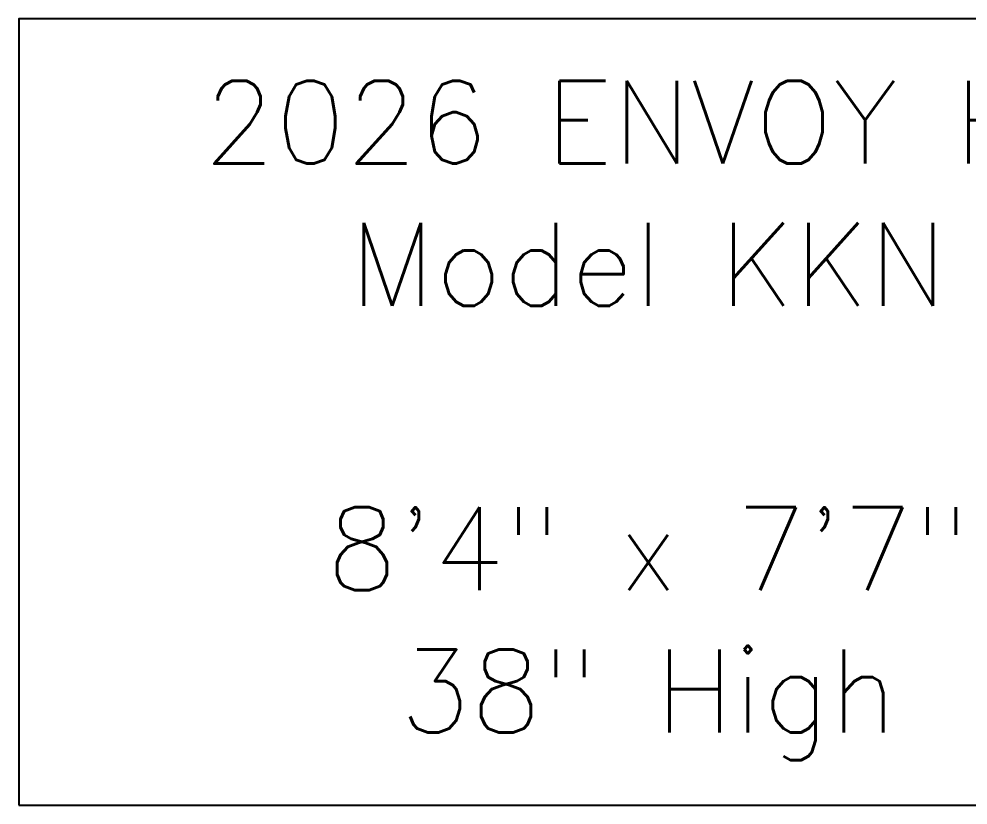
# Model space of a CAD drawing. Extents: x 939 to 1039, y 781 to 934.
# Drawn here: x 954.5 to 1000.24, y 895.68 to 933.58 of the extents above; entities that cross this region are included whole.
import ezdxf
from ezdxf.enums import TextEntityAlignment as Align

# ---------------------------------------------------------------- set-up
doc = ezdxf.new("R2010")
doc.units = 0
doc.header["$MEASUREMENT"] = 0
doc.layers.add('DIM', color=3, linetype='Continuous')
doc.styles.add('SIMPLEX', font='simplex')

msp = doc.modelspace()

# ---------------------------------------------------------------- linework, layer by layer
at = {"layer": 'DIM', "color": 4}
msp.add_lwpolyline([(954.499, 895.675), (1015.166, 895.675), (1015.166, 933.58), (954.499, 933.58)], close=True, dxfattribs=at)

# ---------------------------------------------------------------- texts
at = {"layer": 'DIM', "style": 'SIMPLEX'}
for s, p in [('2026 ENVOY HL', (984.832, 926.604)), ('Model KKN', (984.832, 919.747)), ('8\'4" x 7\'7"', (984.832, 906.032)), ('38" High', (984.832, 899.175))]:
    msp.add_text(s, height=4, dxfattribs=at).set_placement(p, align=Align.CENTER)

doc.saveas('drawing.dxf')
